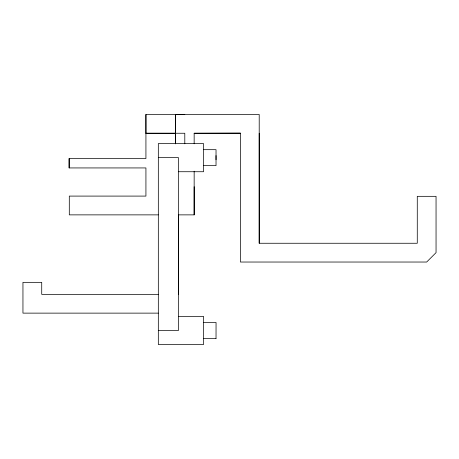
<?xml version="1.0" encoding="UTF-8"?>
<svg xmlns="http://www.w3.org/2000/svg" width="459" height="459" viewBox="0 0 459 459"><rect width="100%" height="100%" fill="white"/><g stroke="black" fill="none" stroke-linecap="round" stroke-linejoin="round"><path stroke-width="0.69" d="M158.286 214.869L69.298 214.869L69.298 196.091L145.928 196.096L145.928 167.937L69.137 167.937L69.137 158.55L145.928 158.544L145.928 114.48L259.209 114.475L259.209 243.259L417.277 243.259L417.277 196.326L436.05 196.326L436.05 252.645L426.663 262.032L240.436 262.032L240.436 133.087L194.157 133.253L194.157 143.793M184.816 114.48L175.43 114.463L175.372 143.799M178.488 294.357L178.494 214.301M178.488 214.869L194.157 214.869L194.157 186.704M216.028 159.721L216.028 155.584M259.209 243.259L259.209 133.248M175.43 114.463L175.424 143.799M145.922 114.475L145.928 133.253L184.793 133.253L184.805 143.793M145.928 133.253L175.705 133.253M194.157 133.253L240.436 133.248M203.544 149.674L216.028 149.674L216.028 165.636L203.544 165.636M158.326 157.649L178.488 157.649L178.488 330.457L158.326 330.457M178.488 171.729L203.544 171.729L203.544 143.569L158.326 143.569L158.326 344.537L203.544 344.537L203.544 316.377L178.488 316.377M158.28 294.357L41.723 294.357L41.723 282.342L22.95 282.342L22.95 313.13L158.28 313.13M203.544 322.482L216.057 322.482L216.028 338.438M203.544 338.438L216.057 338.438M194.157 171.218L194.157 214.869M69.137 158.544L69.137 167.937"/></g></svg>
